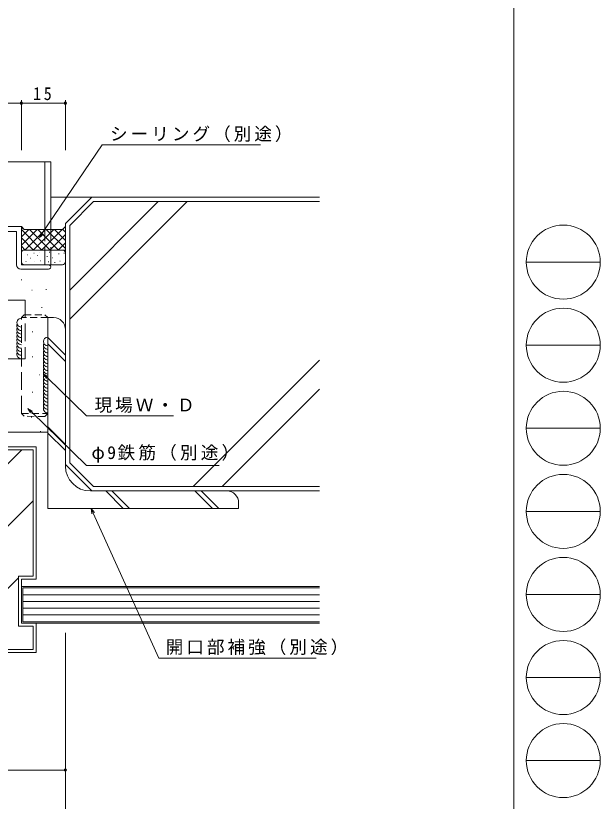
# Model space of a CAD drawing. Units: millimetres, scale not verified. Extents: x -594 to 539, y -420 to 386.
# Drawn here: x 340.4 to 539.5, y -284.4 to -17 of the extents above; entities that cross this region are included whole.
import ezdxf

# ---------------------------------------------------------------- set-up
doc = ezdxf.new("R2010")
doc.units = ezdxf.units.MM
doc.header["$LTSCALE"] = 2
doc.linetypes.add('DASHED1', pattern=[1.8, 1.2, -0.6])
doc.linetypes.add('DASHED3', pattern=[4, 3, -1])
for name, color, linetype, lineweight in [('0-1_YKK_ZWAK', 7, 'Continuous', 9), ('0-3_YKK_11', 7, 'Continuous', 9), ('0-4_YKK_12', 2, 'Continuous', 9), ('0-5_YKK_13', 4, 'Continuous', 9), ('0-6_YKK_D', 6, 'Continuous', 9), ('0-7_YSS_K', 3, 'Continuous', 9), ('0-8_YSS_KE', 3, 'Continuous', 9)]:
    doc.layers.add(name, color=color, linetype=linetype, lineweight=lineweight)
doc.styles.add('ＭＳ ゴシック', font='')
doc.styles.get('ＭＳ ゴシック').set_extended_font_data('MS Gothic')

msp = doc.modelspace()

# ---------------------------------------------------------------- linework, layer by layer
at = {"layer": '0-1_YKK_ZWAK'}
for p, q in [((510, 382.035), (510, -367.965)), ((514.252, -100.845), (539.452, -100.845)), ((514.252, -129.125), (539.452, -129.125)), ((514.252, -157.405), (539.452, -157.405)), ((514.252, -185.685), (539.452, -185.685)), ((514.252, -213.965), (539.452, -213.965)), ((514.252, -242.245), (539.452, -242.245)), ((514.252, -270.525), (539.452, -270.525))]:
    msp.add_line(p, q, dxfattribs=at)
for centre in [(526.852, -100.845), (526.852, -129.125), (526.852, -157.405), (526.852, -185.685), (526.852, -213.965), (526.852, -242.245), (526.852, -270.525)]:
    msp.add_circle(centre, 12.6, dxfattribs=at)
at = {"layer": '0-3_YKK_11'}
for p, q in [((307.308, -88.747), (342.308, -88.747)), ((340.678, -90.377), (332.308, -90.377)), ((340.678, -101.747), (340.678, -90.377)), ((342.308, -88.747), (342.308, -101.747)), ((351.558, -103.247), (342.178, -103.247)), ((342.308, -101.747), (351.558, -101.747))]:
    msp.add_line(p, q, dxfattribs=at)
for centre, radius, start, end in [((342.178, -101.747), 1.5, 180, 269.99998), ((351.558, -102.497), 0.75, 269.99998, 90)]:
    msp.add_arc(centre, radius, start, end, dxfattribs=at)
at = {"layer": '0-4_YKK_12'}
for p, q in [((218.308, -66.747), (352.308, -66.747)), ((350.308, -89.747), (350.308, -66.747)), ((352.308, -89.747), (352.308, -66.747))]:
    msp.add_line(p, q, dxfattribs=at)
at = {"layer": '0-4_YKK_12', "linetype": 'DASHED3'}
for p, q in [((350.308, -101.747), (350.308, -89.747)), ((352.308, -101.747), (352.308, -89.747))]:
    msp.add_line(p, q, dxfattribs=at)
at = {"layer": '0-5_YKK_13', "linetype": 'DASHED3'}
for p, q in [((343.609, -113.747), (334.609, -113.747)), ((343.609, -113.747), (343.609, -133.747)), ((343.609, -133.747), (334.609, -133.747))]:
    msp.add_line(p, q, dxfattribs=at)
at = {"layer": '0-6_YKK_D'}
for p, q in [((342.308, -46.747), (307.308, -46.747)), ((342.308, -62.747), (342.308, -45.747)), ((342.308, -62.747), (342.308, -45.747)), ((357.308, -46.747), (342.308, -46.747)), ((357.308, -62.747), (357.308, -45.747)), ((349.433, -91.025), (369.8, -60.959)), ((369.8, -60.959), (423.7, -60.959)), ((348.48, -92.433), (349.056, -90.77)), ((348.48, -92.433), (349.433, -91.025)), ((349.811, -91.281), (348.48, -92.433)), ((349.934, -138.969), (351.151, -140.156)), ((349.934, -138.969), (351.469, -139.83)), ((350.833, -140.482), (349.934, -138.969)), ((351.151, -140.156), (364.527, -153.199)), ((344.555, -150.669), (345.772, -151.856)), ((344.555, -150.669), (346.09, -151.53)), ((345.453, -152.182), (344.555, -150.669)), ((345.772, -151.856), (364.445, -170.069)), ((364.527, -153.199), (394.107, -153.199)), ((364.445, -170.069), (409.705, -170.069)), ((366.056, -184.747), (366.757, -186.295)), ((366.056, -184.747), (367.172, -186.108)), ((366.342, -186.483), (366.056, -184.747)), ((366.757, -186.295), (389.076, -235.632)), ((357.308, -227.005), (357.308, -294.747)), ((357.308, -227.312), (357.308, -274.747)), ((389.076, -235.632), (442.656, -235.632)), ((307.308, -273.747), (357.308, -273.747))]:
    msp.add_line(p, q, dxfattribs=at)
for centre in [(342.308, -46.747), (342.308, -46.747), (357.308, -46.747), (357.308, -273.747)]:
    msp.add_circle(centre, 0.425, dxfattribs=at)
at = {"layer": '0-7_YSS_K'}
for p, q in [((352.308, -78.747), (366.308, -78.747)), ((358.808, -120.242), (398.803, -80.247)), ((388.904, -80.247), (358.808, -110.342)), ((358.808, -88.368), (366.93, -80.247)), ((443.864, -80.247), (366.93, -80.247)), ((342.308, -88.747), (343.308, -89.747)), ((342.308, -89.462), (342.666, -89.104)), ((342.308, -92.291), (344.852, -89.747)), ((342.308, -95.119), (347.681, -89.747)), ((342.308, -89.747), (349.308, -96.747)), ((343.308, -89.747), (356.308, -89.747)), ((343.509, -96.747), (350.509, -89.747)), ((345.137, -89.747), (352.137, -96.747)), ((346.338, -96.747), (353.338, -89.747)), ((347.965, -89.747), (354.965, -96.747)), ((349.166, -96.747), (356.166, -89.747)), ((350.794, -89.747), (357.308, -96.261)), ((353.622, -89.747), (357.308, -93.433)), ((357.308, -88.747), (356.308, -89.747)), ((356.45, -89.747), (357.308, -90.605)), ((358.808, -88.368), (358.808, -169.125)), ((342.308, -92.575), (346.48, -96.747)), ((351.995, -96.747), (357.308, -91.433)), ((342.308, -95.404), (343.651, -96.747)), ((354.823, -96.747), (357.308, -94.261)), ((342.308, -97.747), (342.308, -100.747)), ((343.308, -96.747), (357.308, -96.747)), ((344.436, -98.398), (344.336, -98.398)), ((346.67, -97.79), (346.57, -97.79)), ((347.889, -98.561), (347.789, -98.561)), ((348.539, -97.424), (348.439, -97.424)), ((348.539, -97.424), (348.439, -97.424)), ((351.824, -97.448), (352.024, -97.448)), ((354.971, -98.061), (355.171, -98.061)), ((356.809, -97.775), (357.009, -97.775)), ((357.308, -97.747), (357.308, -100.747)), ((343.948, -100.672), (343.848, -100.672)), ((345.452, -99.454), (345.351, -99.454)), ((346.833, -100.51), (346.733, -100.51)), ((348.783, -100.428), (348.683, -100.428)), ((351.007, -98.96), (351.207, -98.96)), ((351.416, -100.717), (351.616, -100.717)), ((352.887, -99.328), (353.087, -99.328)), ((353.622, -100.921), (353.822, -100.921)), ((355.379, -100.472), (355.579, -100.472)), ((343.308, -101.747), (356.308, -101.747)), ((342.256, -106.82), (342.456, -106.82)), ((345.831, -110.396), (346.031, -110.396)), ((350.658, -110.217), (350.858, -110.217)), ((349.228, -116.295), (349.428, -116.295)), ((351.308, -119.747), (353.308, -119.747)), ((351.308, -184.747), (351.308, -119.747)), ((340.647, -122.195), (340.847, -122.195)), ((346.01, -124.519), (346.21, -124.519)), ((357.308, -170.247), (357.308, -123.747)), ((351.308, -126.495), (357.308, -132.495)), ((351.308, -128.616), (357.308, -134.616)), ((346.01, -133.1), (346.21, -133.1)), ((400.798, -177.247), (443.864, -134.181)), ((348.334, -139.178), (348.534, -139.178)), ((410.698, -177.247), (443.864, -144.08)), ((346.01, -145.077), (346.21, -145.077)), ((345.652, -153.658), (345.852, -153.658)), ((351.308, -156.901), (357.308, -162.901)), ((332.308, -158.747), (351.308, -158.747)), ((348.692, -158.485), (348.892, -158.485)), ((351.308, -159.022), (357.308, -165.022)), ((342.455, -164.747), (323.308, -183.894)), ((346.309, -164.747), (326.308, -164.747)), ((346.309, -164.747), (346.309, -207.747)), ((358.808, -169.125), (366.93, -177.247)), ((365.808, -178.747), (412.308, -178.747)), ((443.864, -177.247), (366.93, -177.247)), ((371.033, -178.747), (377.033, -184.747)), ((373.154, -178.747), (379.154, -184.747)), ((401.439, -178.747), (407.439, -184.747)), ((403.56, -178.747), (409.56, -184.747)), ((323.308, -205.107), (346.309, -182.107)), ((416.308, -182.747), (416.308, -184.747)), ((416.308, -184.747), (351.308, -184.747)), ((323.309, -226.32), (341.308, -208.321)), ((341.308, -207.747), (346.309, -207.747)), ((341.308, -224.747), (341.308, -207.747)), ((342.308, -211.247), (342.308, -223.747)), ((443.864, -211.247), (342.308, -211.247)), ((342.808, -211.747), (342.808, -223.247)), ((443.864, -211.747), (342.808, -211.747)), ((342.808, -214.047), (443.864, -214.047)), ((342.808, -216.347), (443.864, -216.347)), ((342.808, -218.647), (443.864, -218.647)), ((342.808, -220.947), (443.864, -220.947)), ((342.308, -223.747), (443.864, -223.747)), ((342.808, -223.247), (443.864, -223.247)), ((346.309, -224.747), (341.308, -224.747)), ((346.309, -224.747), (346.309, -232.747)), ((323.309, -232.747), (346.309, -232.747))]:
    msp.add_line(p, q, dxfattribs=at)
at = {"layer": '0-7_YSS_K', "linetype": 'DASHED1'}
for p, q in [((342.308, -119.746), (343.308, -118.746)), ((351.308, -119.747), (342.308, -119.746)), ((343.308, -118.746), (350.308, -118.747)), ((350.308, -118.747), (351.308, -119.747)), ((343.308, -153.338), (342.308, -152.338)), ((342.308, -152.338), (351.308, -152.339)), ((351.308, -152.339), (350.308, -153.339)), ((350.308, -153.339), (343.308, -153.338))]:
    msp.add_line(p, q, dxfattribs=at)
at = {"layer": '0-7_YSS_K', "linetype": 'DASHED3'}
for p, q in [((342.308, -152.338), (342.308, -119.746)), ((351.308, -152.339), (351.308, -119.747))]:
    msp.add_line(p, q, dxfattribs=at)
at = {"layer": '0-7_YSS_K'}
for centre, radius, start, end in [((343.308, -97.747), 1, 90, 180), ((356.308, -97.747), 1, 0, 90), ((343.308, -100.747), 1, 180, 270), ((356.308, -100.747), 1, 270, 0), ((342.309, -121.447), 1.5, 89.99849, 269.99849), ((353.308, -123.747), 4, 0, 90), ((342.309, -122.647), 1.5, 156.4203, 269.99849), ((342.309, -123.847), 1.5, 156.4203, 269.99849), ((342.309, -125.047), 1.5, 156.4203, 269.99849), ((342.309, -126.247), 1.5, 156.4203, 269.99849), ((342.309, -127.447), 1.5, 156.4203, 269.99849), ((342.309, -128.647), 1.5, 156.4203, 269.99849), ((351.308, -127.871), 1.5, 90, 270), ((342.308, -129.847), 1.5, 156.4203, 269.99849), ((342.308, -131.047), 1.5, 156.4203, 269.99849), ((351.308, -129.071), 1.5, 156.42181, 270), ((351.308, -130.271), 1.5, 156.42181, 270), ((351.308, -131.471), 1.5, 156.42181, 270), ((342.308, -132.247), 1.5, 156.4203, 269.99849), ((351.308, -132.671), 1.5, 156.42181, 270), ((351.308, -133.871), 1.5, 156.42181, 270), ((351.308, -135.071), 1.5, 156.42181, 270), ((351.308, -136.271), 1.5, 156.42181, 270), ((351.308, -137.471), 1.5, 156.42181, 270), ((351.308, -138.671), 1.5, 156.42181, 270), ((351.308, -139.871), 1.5, 156.42181, 270), ((351.308, -141.071), 1.5, 156.42181, 270), ((351.308, -142.271), 1.5, 156.42181, 270), ((351.308, -143.471), 1.5, 156.42181, 270), ((351.308, -144.671), 1.5, 156.42181, 270), ((351.308, -145.871), 1.5, 156.42181, 270), ((351.308, -147.071), 1.5, 156.42181, 270), ((351.308, -148.271), 1.5, 156.42181, 270), ((351.308, -149.471), 1.5, 156.42181, 270), ((351.308, -150.671), 1.5, 156.42181, 270), ((365.808, -170.247), 8.5, 180, 270), ((412.308, -182.747), 4, 0, 90)]:
    msp.add_arc(centre, radius, start, end, dxfattribs=at)
at = {"layer": '0-8_YSS_KE'}
for p, q in [((357.308, -87.747), (366.308, -78.747)), ((366.308, -78.747), (443.864, -78.747)), ((357.308, -87.747), (357.308, -169.747)), ((347.308, -163.747), (325.308, -163.747)), ((347.308, -208.747), (347.308, -163.747)), ((357.308, -169.747), (366.308, -178.747)), ((366.308, -178.747), (443.864, -178.747)), ((342.308, -223.747), (342.308, -208.747)), ((342.308, -208.747), (347.308, -208.747)), ((342.308, -223.747), (347.308, -223.747)), ((347.308, -233.747), (347.308, -223.747)), ((322.308, -233.747), (347.308, -233.747))]:
    msp.add_line(p, q, dxfattribs=at)

# ---------------------------------------------------------------- texts
at = {"layer": '0-6_YKK_D', "color": 7, "char_height": 4.399, "attachment_point": 7, "style": 'ＭＳ ゴシック'}
for s, insert in [('\\T1.36;\\W0.9;15', (346.288, -45.747)), ('\\T1.17;シーリング（別途）', (372.5, -59.959)), ('\\T1.17;現場Ｗ・Ｄ', (367.227, -152.199)), ('\\T1.18;φ9鉄筋（別途）', (366.185, -169.069)), ('\\T1.17;開口部補強（別途）', (391.456, -234.632))]:
    msp.add_mtext(s, dxfattribs=dict(at, insert=insert))

doc.saveas('drawing.dxf')
